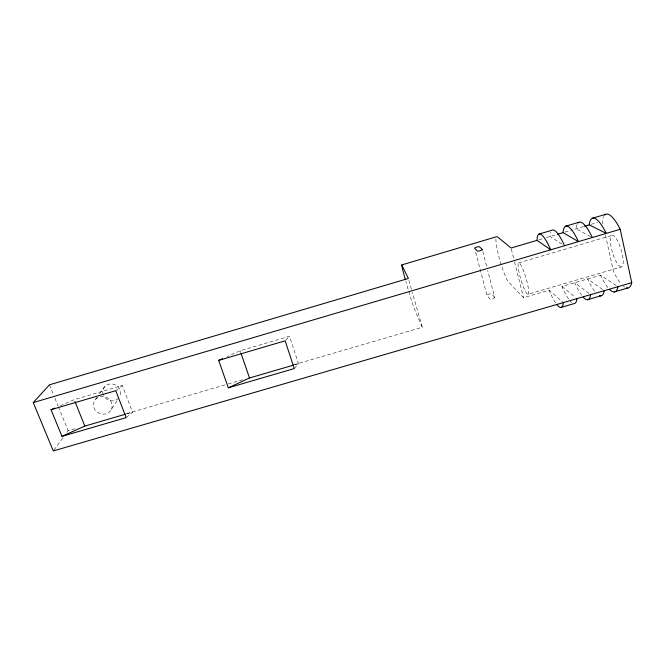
<?xml version="1.0" encoding="UTF-8"?>
<svg xmlns="http://www.w3.org/2000/svg" width="665" height="665" viewBox="0 0 665 665"><rect width="100%" height="100%" fill="white"/><g stroke="black" fill="none" stroke-linecap="round" stroke-linejoin="round"><path stroke-width="0.5" stroke-dasharray="3.33 2.49" d="M111.354 409.49A9.501 8.687 22.1 0 0 101.911 396.54A9.501 8.687 22.1 0 0 95.162 409.989A9.501 8.687 22.1 0 0 111.354 409.49L118.262 398.834M95.536 399.349L97.256 396.963M99.551 393.78L104.713 386.614M53.89 450.139L63.399 437.196M66.957 432.341L68.146 430.721L76.101 428.401M294.254 368.568L298.46 363.68L289.508 336.257L240.165 350.788L227.081 356.631M285.767 340.172L289.508 336.257M126.175 417.628L132.51 412.159L122.269 385.509L74.222 399.665L60.316 405.692M115.743 390.671L122.269 385.509M583.596 226.566L573.321 229.625M538.874 239.799L542.59 238.693M546.306 237.596L556.538 234.562M591.077 224.329L597.636 222.384M518.683 262.891L612.008 235.368M564.926 232.085L572.39 229.899M527.968 294.254A16.351 2.668 73.5 0 0 523.397 270.389A16.351 2.668 73.5 0 0 518.767 271.037A16.351 2.668 73.5 0 0 527.968 294.254L621.393 266.939A16.475 4.514 73.3 0 0 618.334 242.451A16.475 4.514 73.3 0 0 610.628 243.997A16.475 4.514 73.3 0 0 621.393 266.939M126.832 413.58L227.297 384.229M228.286 383.938L243.207 379.582M293.938 364.761L422.25 327.271L412.342 292.409M495.932 238.86A24.638 3.633 73.7 0 0 499.731 259.757A24.638 3.633 73.7 0 0 507.894 281.237L523.521 297.687L549.091 290.214L562.557 301.943M568.592 299.009A39.692 8.371 73.4 0 1 561.908 286.465L600.537 275.185L617.17 286.141M126.55 413.904L132.51 412.159M294.545 364.827L298.46 363.68M590.528 236.582L576.123 228.802A39.742 9.659 73.5 0 1 577.129 224.429M561.983 244.088L550.021 236.491A39.667 8.354 73.4 0 1 550.736 232.218M602.623 289.499L587.636 278.951A39.775 9.651 73.4 0 0 594.743 291.403M589.015 293.465L574.76 282.716A39.734 9.011 73.4 0 0 581.651 295.21M561.908 286.465L575.358 297.346M494.71 297.43L491.792 293.997A2.535 0.673 -14.5 0 0 488.908 294.138A2.535 0.673 -14.5 0 0 486.963 295.41L489.789 298.876A2.577 0.69 -14.4 0 0 492.732 298.735A2.577 0.69 -14.4 0 0 494.71 297.43L487.711 270.472M422.25 327.271L414.287 308.743A24.455 0.84 73.6 0 1 408.651 291.037M49.459 384.819L53.35 394.378M54.912 398.202L58.021 405.858M58.412 406.814L68.146 430.721M240.165 350.788L240.83 352.733M408.942 280.455L412.059 291.411M475.683 252.284L486.963 295.41M482.79 251.495L486.68 266.474M511.327 249.026L514.311 260.946M514.56 261.935L523.521 297.687M602.98 224.022L602.315 220.996A39.834 10.923 73.3 0 1 603.587 216.541M605.433 235.111L613.462 271.403A39.858 10.939 73.4 0 0 620.994 283.756M118.603 398.169A9.111 8.362 22.5 0 1 103.549 395.575M103.241 394.885A9.111 8.362 22.5 0 1 111.986 383.938A9.111 8.362 22.5 0 1 119.85 396.373M408.061 289.059A24.455 0.84 73.6 0 1 405.791 281.212M555.549 302.808A39.651 7.731 73.4 0 1 549.091 290.214M571.584 302.459A39.692 8.371 73.4 0 1 570.138 301.004M607.852 287.579A39.817 10.291 73.4 0 1 600.537 275.185M624.56 287.056A39.858 10.939 73.4 0 1 623.404 286.199"/><path stroke-width="1" d="M604.56 215.119A39.834 10.923 73.3 0 1 620.204 229.284L631.75 282.683L53.3 450.945L33.25 402.591L49.459 384.819L408.377 278.469L401.793 264.919L496.58 236.715L497.636 236.964L511.077 248.037L537.012 240.348A39.626 7.714 73.4 0 1 550.711 249.807L537.012 240.348M222.418 358.709L218.677 360.38L228.311 387.82L249.491 377.986L293.564 365.11M54.754 408.102L51.047 409.707L61.97 436.365L84.821 426.09L125.552 414.195M584.535 226.283L589.198 224.886L606.247 233.407L620.204 229.284M33.25 402.591L606.247 233.407A39.792 10.274 73.3 0 0 589.198 224.886M538.991 234.097L552.283 230.148A39.667 8.354 73.4 0 1 564.552 245.718M592.332 218.261L605.74 214.288M557.47 234.288L563.056 232.634A39.709 9.019 73.5 0 1 578.417 241.619L563.056 232.634M51.047 409.707L115.743 390.671L126.175 417.628L61.97 436.365M218.677 360.38L285.144 340.821L294.254 368.568L228.311 387.82M565.632 226.183L578.991 222.26M560.753 307.488L574.086 303.614A39.692 8.371 73.4 0 0 576.937 298.627M587.436 299.732L600.819 295.85M614.236 291.952L627.669 288.045M74.979 401.552L84.821 426.09M241.162 353.705L249.491 377.986M563.313 302.592A39.651 7.731 73.4 0 1 557.029 304.811M405.268 279.325A24.455 0.84 73.6 0 1 401.793 264.919M631.75 282.683A39.858 10.939 73.4 0 1 626.181 287.854M590.595 294.653A39.734 9.011 73.4 0 1 583.263 297.188M604.286 290.672A39.775 9.651 73.4 0 1 599.489 295.609M577.96 223.058A39.742 9.659 73.5 0 1 592.324 237.563M618.001 286.682A39.817 10.291 73.4 0 1 609.606 289.524M482.275 249.5L479.531 246.815A2.577 0.549 -15.1 0 0 476.639 247.097A2.577 0.549 -15.1 0 0 474.627 248.269L477.287 250.979A2.618 0.565 -15 0 0 480.238 250.697A2.618 0.565 -15 0 0 482.275 249.5"/></g></svg>
